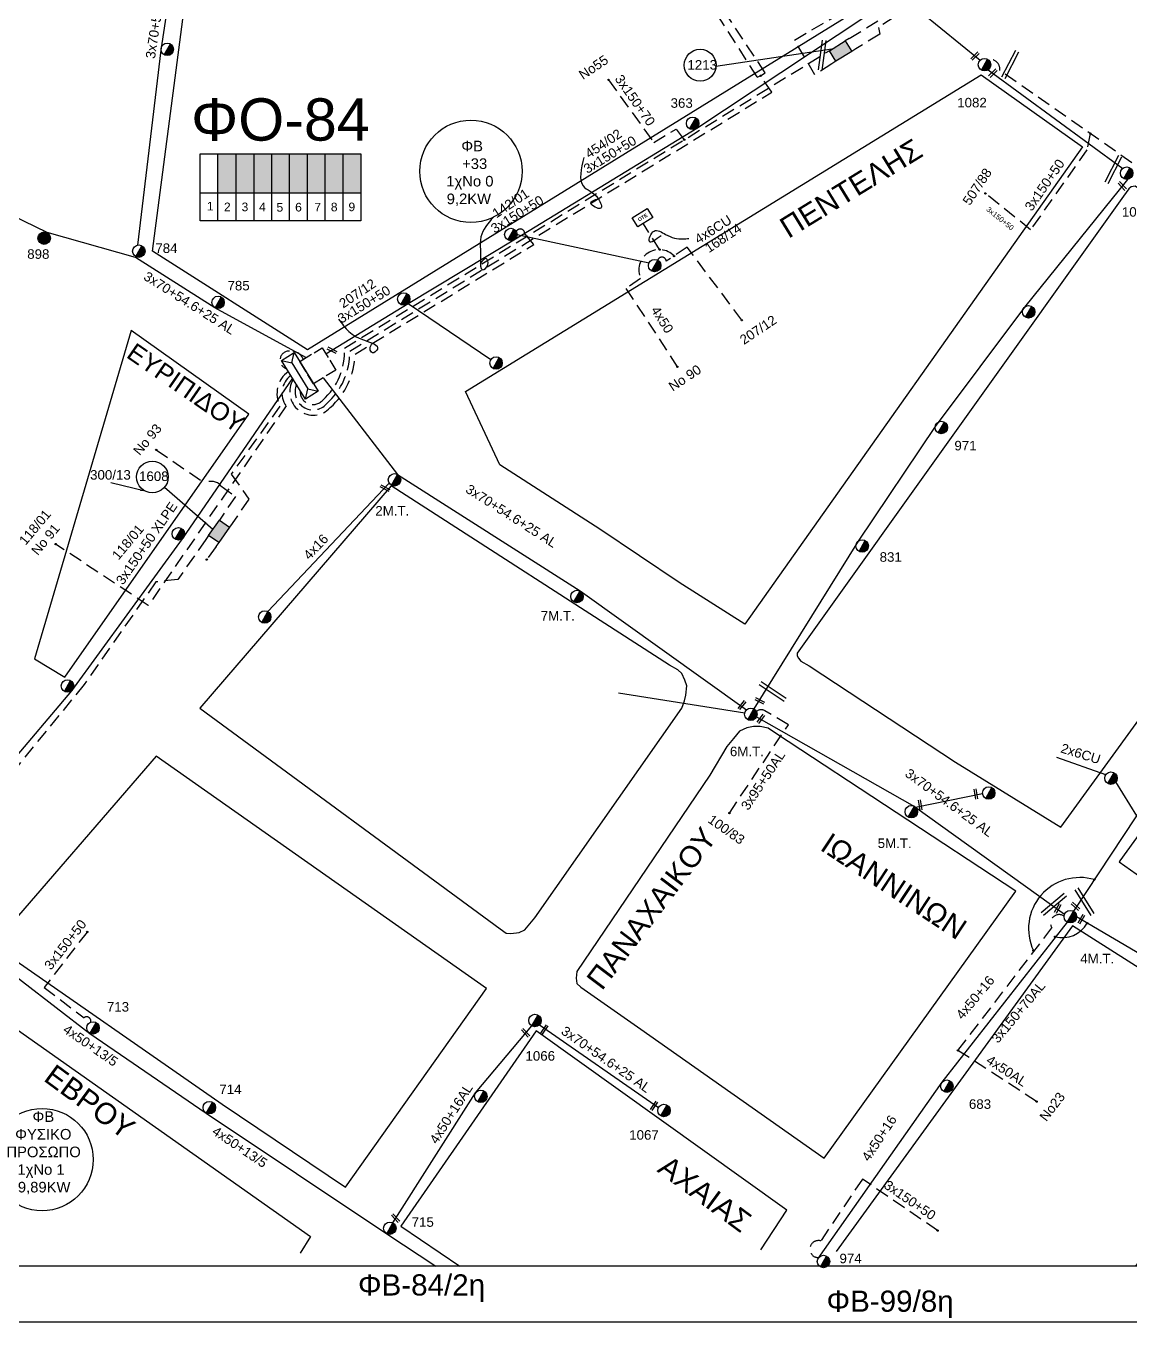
# Model space of a CAD drawing. Header units: millimetres. Extents: x 4998 to 7216, y 1887 to 2914.
# Drawn here: x 6010.9 to 6219.6, y 1889.4 to 2134.3 of the extents above; entities that cross this region are included whole.
import ezdxf
from ezdxf.enums import TextEntityAlignment as Align

# ---------------------------------------------------------------- set-up
doc = ezdxf.new("R2010")
doc.units = ezdxf.units.MM
doc.linetypes.add('DASHED', pattern=[19.05, 12.7, -6.35])
for name, color, linetype, lineweight in [('2x6', 7, 'SYN_LINE', 30), ('3x150+50', 7, 'Continuous', 30), ('3x150+50 XLPE', 7, 'SYN_LINE', 30), ('3x150+70', 7, 'Continuous', 30), ('3x150+70AL', 7, 'DASHED', 30), ('3x150AL+50CU', 7, 'Continuous', 30), ('3x70+54.6+25 AL', 7, 'SYN_LINE', 30), ('3x82+57+16', 7, 'SYN_LINE', 30), ('3x95+50AL', 7, 'Continuous', 30), ('4x16', 7, 'Continuous', 30), ('4x16CU', 7, 'Continuous', 30), ('4x50', 7, 'Continuous', 30), ('4x50+13_5', 7, 'Continuous', 30), ('4x50+16', 7, 'Continuous', 30), ('4x50+16AL', 7, 'Continuous', 30), ('4x50AL', 7, 'Continuous', 30), ('4x6CU', 7, 'Continuous', 30), ('Pillar Υποσταθμού', 7, 'SYN_LINE', 30), ('Υπόβαθρο ΔΕΗ', 7, 'Continuous', 30)]:
    doc.layers.add(name, color=color, linetype=linetype, lineweight=lineweight)
for name, color, linetype in [('Link Box 4 Διευθύνσεων', 7, 'Continuous'), ('Pillar', 7, 'Continuous'), ('Pillar OTE', 7, 'Continuous'), ('text οδών', 7, 'Continuous'), ('text_kalodion', 7, 'Continuous'), ('Άγνωστα', 7, 'Continuous'), ('ΑΓΝΩΣΤΟ ΥΠΟΓΕΙΟ ΚΑΛΩΔΙΟ', 7, 'DASHED'), ('Επιγραφές - Σχήματα', 7, 'Continuous'), ('Καλώδια ΧΤ   3x150AL+50CU', 7, 'DASHED'), ('Μηχανική τομή', 7, 'Continuous'), ('Περίπτερο', 7, 'Continuous'), ('Στύλος Ξύλινος', 7, 'Continuous'), ('Στύλος Ξύλινος @ 1', 7, 'Continuous'), ('Στύλος ΦΜ', 7, 'Continuous'), ('Στύλος ΦΜ @ 1', 7, 'Continuous'), ('Συνδέσεις', 7, 'Continuous'), ('Τομή', 7, 'Continuous'), ('Υποσταθμός πόλεως', 7, 'Continuous')]:
    doc.layers.add(name, color=color, linetype=linetype)
doc.styles.add('arial', font='ARIAL.TTF')
doc.styles.get("Standard").update_dxf_attribs({"font": 'ARIAL.TTF'})
doc.linetypes.add('SYN_LINE', pattern='A,0.5,-0.0001,["/\\/\\/\\/",Standard,S=0.1,R=0,X=0,Y=-0.05],-0.25', length=0.7501)
doc.dimstyles.new('ISO-25', dxfattribs={"dimtxt": 2.5, "dimasz": 2.5, "dimexe": 1.25, "dimexo": 0.625, "dimtad": 1, "dimtxsty": 'Standard', "dimcen": 2.5, "dimadec": 0, "dimazin": 0, "dimtfac": 1, "dimtmove": 0, "dimatfit": 3, "dimfxl": 1, "dimarcsym": 0})

# ---------------------------------------------------------------- blocks, each defined once
blk = doc.blocks.new('ΥΠΑΡΧΩΝ ΤΣΙΜΕΝΤΕΝΙΟΣ ΣΤΥΛΟΣ')
at = {"layer": 'Στύλος ΦΜ'}
blk.add_hatch(color=7, dxfattribs=at).paths.add_polyline_path([(-1.29, -2.28, 0.574793), (2.62, 0, 0.268822), (1.3, 2.27)])
at = {"layer": 'Στύλος ΦΜ', "color": 7}
blk.add_line((-1.29, -2.28), (1.3, 2.27), dxfattribs=at)
blk.add_circle((0, 0), 2.62, dxfattribs=at)
at = {"layer": 'Στύλος ΦΜ', "flags": 4}
for tag, p in [('ΑΡΙΘΜΟΣ', (-4.68, 8.05)), ('ΤΥΠΟΣ', (-4.91, 3.03))]:
    blk.add_attdef(tag, p, '', height=4, dxfattribs=at)
blk = doc.blocks.new('LINK BOX 4 ΑΝΑΧΩΡΗΣΕΩΝ')
at = {"layer": 'Link Box 4 Διευθύνσεων', "ltscale": 40}
blk.add_hatch(color=256, dxfattribs=at).paths.add_polyline_path([(-3.54, 0), (-3.54, -4.67), (3.54, -4.67), (3.54, 0)])
for p, q in [((-3.54, 0), (-5.33, 0)), ((5.33, 0), (3.54, 0)), ((-3.54, -4.67), (-5.33, -4.67)), ((5.33, -4.67), (3.54, -4.67))]:
    blk.add_line(p, q, dxfattribs=at)
blk.add_lwpolyline([(-3.54, -4.67), (-3.54, 0), (3.54, 0), (3.54, -4.67)], close=True, dxfattribs=at)
blk = doc.blocks.new('ΥΠΑΡΧΩΝ ΞΥΛΙΝΟΣ ΣΤΥΛΟΣ')
at = {"layer": 'Στύλος Ξύλινος'}
h = blk.add_hatch(color=7, dxfattribs=at)
h.paths.add_polyline_path([(-2.62, 0, 0.270008), (-1.29, -2.28), (1.3, 2.27, 0.576266)])
h.paths.add_polyline_path([(-1.29, -2.28, 0.574793), (2.62, 0, 0.268822), (1.3, 2.27)])
at = {"layer": 'Στύλος Ξύλινος', "color": 7}
blk.add_line((-1.29, -2.28), (1.3, 2.27), dxfattribs=at)
blk.add_circle((0, 0), 2.62, dxfattribs=at)
at = {"layer": 'Στύλος Ξύλινος', "flags": 4}
for tag, p in [('ΑΡΙΘΜΟΣ', (-4.91, 8.6)), ('ΤΥΠΟΣ', (-4.85, 3.39))]:
    blk.add_attdef(tag, p, '', height=4, dxfattribs=at)
blk = doc.blocks.new('ΤΟΜΗ')
at = {"layer": 'Τομή', "ltscale": 40}
for p, q in [((-5.68, 0), (17.06, 0)), ((-5.68, -2.77), (17.06, -2.77))]:
    blk.add_line(p, q, dxfattribs=at)
blk = doc.blocks.new('_ΣΥΝΔΕΣΗ')
at = {"layer": 'Συνδέσεις', "linetype": 'SYN_LINE', "ltscale": 40}
blk.add_hatch(color=256, dxfattribs=at).paths.add_polyline_path([(0.5, -0.01, 1), (-0.5, -0.01, 1)])
at = {"layer": 'Συνδέσεις'}
blk.add_circle((0, -0.01), 0.5, dxfattribs=at)
blk = doc.blocks.new('ΜΗΧΑΝΙΚΗ ΤΟΜΗ')
at = {"layer": 'Μηχανική τομή', "ltscale": 40}
for p, q in [((-1.89, 0.78), (5.68, 0.78)), ((-1.89, -0.78), (5.68, -0.78))]:
    blk.add_line(p, q, dxfattribs=at)
blk = doc.blocks.new('Pillar')
at = {"layer": 'Υποσταθμός πόλεως', "linetype": 'Continuous', "ltscale": 40}
blk.add_lwpolyline([(-8.57, 2.82), (8.57, 2.82), (8.57, -2.82), (-8.57, -2.82)], close=True, dxfattribs=at)
for points in [[(-5.75, 0), (-8.57, 2.82)], [(-8.57, -2.82), (-5.75, 0)], [(-5.75, 0), (5.75, 0)], [(5.75, 0), (8.57, 2.82)], [(8.57, -2.82), (5.75, 0)]]:
    blk.add_lwpolyline(points, dxfattribs=at)
at = {"layer": 'Pillar', "ltscale": 40}
blk.add_attdef('PILLAR', (-5.74, 3.71), '', height=2.52, dxfattribs=at)
blk = doc.blocks.new('PILLAR YPOSTATHMOU')
at = {"layer": 'Περίπτερο', "ltscale": 40}
for points in [[(540.43, 2525.12), (540.43, 2526.01), (541.51, 2526.01)], [(541.82, 2526.01), (542.91, 2526.01), (542.91, 2524.95)], [(541.59, 2523.53), (540.43, 2523.53), (540.43, 2524.86)], [(542.91, 2524.59), (542.91, 2523.53), (541.92, 2523.53)]]:
    blk.add_lwpolyline(points, dxfattribs=at)
blk = doc.blocks.new('PILLAR ΟΤΕ')
at = {"layer": 'Pillar OTE', "ltscale": 40}
blk.add_lwpolyline([(-3.31, 2.02), (3.39, 2.02), (3.39, -1.99), (-3.31, -1.99)], close=True, dxfattribs=at)
at = {"layer": 'Pillar OTE', "insert": (-1.81, 0.71), "char_height": 1.3575, "width": 109.961, "attachment_point": 1}
blk.add_mtext('{\\fArial|b1|i0|c161|p34;OTE}', dxfattribs=at)

msp = doc.modelspace()

# ---------------------------------------------------------------- hatches: boundary and pattern name
at = {"layer": 'Καλώδια ΧΤ   3x150AL+50CU', "linetype": 'DASHED', "lineweight": -3, "ltscale": 0.2}
h = msp.add_hatch(color=5, dxfattribs=at)
h.dxf.hatch_style = 1
h.paths.add_polyline_path([(6050.62, 2110.09), (6047.18, 2110.09), (6047.18, 2102.73), (6050.62, 2102.73)])
h = msp.add_hatch(color=1, dxfattribs=at)
h.dxf.hatch_style = 1
h.paths.add_polyline_path([(6050.62, 2102.73), (6054.06, 2102.73), (6054.06, 2110.09), (6050.62, 2110.09)])
h = msp.add_hatch(color=133, dxfattribs=at)
h.dxf.hatch_style = 1
h.paths.add_polyline_path([(6057.36, 2110.09), (6054.06, 2110.09), (6054.06, 2102.73), (6057.36, 2102.72)])
h = msp.add_hatch(color=85, dxfattribs=at)
h.dxf.hatch_style = 1
h.paths.add_polyline_path([(6057.36, 2102.72), (6060.74, 2102.72), (6060.74, 2110.09), (6057.36, 2110.09)])
h = msp.add_hatch(color=27, dxfattribs=at)
h.dxf.hatch_style = 1
h.paths.add_polyline_path([(6060.74, 2102.72), (6064.14, 2102.72), (6064.14, 2110.09), (6060.74, 2110.09)])
h = msp.add_hatch(color=2, dxfattribs=at)
h.dxf.hatch_style = 1
h.paths.add_polyline_path([(6064.08, 2102.72), (6067.48, 2102.72), (6067.48, 2110.09), (6064.08, 2110.09)])
h = msp.add_hatch(color=30, dxfattribs=at)
h.dxf.hatch_style = 1
h.paths.add_polyline_path([(6067.42, 2102.72), (6070.81, 2102.71), (6070.81, 2110.09), (6067.42, 2110.09)])
h = msp.add_hatch(color=6, dxfattribs=at)
h.dxf.hatch_style = 1
h.paths.add_polyline_path([(6070.8, 2102.71), (6074.2, 2102.71), (6074.2, 2110.09), (6070.81, 2110.09)])

# ---------------------------------------------------------------- linework, layer by layer
at = {"lineweight": -3}
msp.add_lwpolyline([(5037.13, 2894.56), (6989.09, 2894.56), (6989.09, 1899.95), (5037.13, 1899.95)], close=True, dxfattribs=at)
at = {"lineweight": -3, "ltscale": 0.2}
for centre in [(6095.01, 2106.79), (6013.96, 1920.07)]:
    msp.add_circle(centre, 9.67, dxfattribs=at)
at = {"layer": '2x6', "color": 133, "linetype": 'SYN_LINE', "lineweight": -3, "ltscale": 10}
msp.add_lwpolyline([(6214.99, 1992.78), (6205.72, 1996.04)], dxfattribs=at)
at = {"layer": '3x150+50', "color": 85, "linetype": 'DASHED', "lineweight": -3, "ltscale": 0.2}
msp.add_lwpolyline([(6249.72, 2195.31), (6254.87, 2186.98), (6246.16, 2181.31, -0.669386), (6241.96, 2178.95), (6211.39, 2160.47, -0.376843), (6206.01, 2157.17), (6180.59, 2141.92), (6181.41, 2140.04), (6172.03, 2133.96), (6172.29, 2132.69), (6167.75, 2129.92)], format="xyb", dxfattribs=at)
at = {"layer": '3x150+50', "color": 6, "linetype": 'DASHED', "lineweight": -3, "ltscale": 0.2}
for points in [[(6141.5, 2136.39), (6149.09, 2124.59), (6149.75, 2124.85)], [(6149.75, 2124.85), (6150.63, 2125.39), (6143.2, 2136.62)]]:
    msp.add_lwpolyline(points, dxfattribs=at)
at = {"layer": '3x150+50', "color": 30, "linetype": 'DASHED', "lineweight": -3, "ltscale": 0.2}
msp.add_lwpolyline([(6062.77, 2065.31, 0.725156), (6067, 2063.56, 0.232458), (6071.11, 2073.37), (6161.99, 2129.1)], format="xyb", dxfattribs=at)
at = {"layer": '3x150+50', "color": 6, "linetype": 'DASHED', "lineweight": -3, "ltscale": 0.2}
msp.add_lwpolyline([(6062.05, 2066.49, 0.850919), (6067.71, 2062.85, 0.218854), (6072.13, 2072.82), (6151.91, 2121.75), (6149.75, 2124.85)], format="xyb", dxfattribs=at)
at = {"layer": '3x150+50', "color": 133, "linetype": 'DASHED', "lineweight": -3, "ltscale": 0.2}
for points in [[(6061.44, 2067.47, 0.911594), (6068.42, 2062.14, 0.207097), (6073.12, 2072.26), (6106.9, 2092.97), (6105.17, 2094.98, 0.827945), (6103.59, 2095.43, 6.496811)], [(6146.21, 2078.66), (6135.91, 2092.44), (6131.93, 2089.82, 0.823755), (6130.33, 2090, -6119.864411)]]:
    msp.add_lwpolyline(points, format="xyb", dxfattribs=at)
at = {"layer": '3x150+50', "color": 1, "linetype": 'DASHED', "lineweight": -3, "ltscale": 0.2}
msp.add_lwpolyline([(6063.34, 2071.28, 0.322103), (6060.75, 2072.82, 0.903876), (6060.2, 2069.48, -0.665137)], format="xyb", dxfattribs=at)
at = {"layer": '3x150+50', "color": 5, "linetype": 'DASHED', "lineweight": -3, "ltscale": 0.2}
for points in [[(6060.52, 2068.96, 0.373989), (6058.93, 2062.41), (6049.72, 2049.58), (6053.07, 2044.83), (6049.89, 2040.27)], [(6035.54, 2054.16), (6044.76, 2047.86, -0.377716), (6047.77, 2047.37), (6050.52, 2045.36), (6047.98, 2041.61)], [(6044.93, 2037.25), (6039.63, 2029.69), (6035.45, 2029.2), (6021.94, 2009.86), (5998.36, 1980.98, -0.359465), (5995.52, 1980.42, -1.687135)], [(6022.49, 1963.07), (6014.34, 1952.6), (6021.89, 1946.88, -0.6923), (6023.18, 1946.05, 84.727866)]]:
    msp.add_lwpolyline(points, format="xyb", dxfattribs=at)
msp.add_lwpolyline([(6046.84, 2035.91), (6045.09, 2033.42)], dxfattribs=at)
at = {"layer": '3x150+50', "color": 151, "linetype": 'DASHED', "lineweight": -3, "ltscale": 0.2}
msp.add_lwpolyline([(6183.21, 1906.66), (6169.01, 1916.4), (6161.13, 1904.71, 1.16383), (6160.73, 1901.55, 7.697001)], format="xyb", dxfattribs=at)
at = {"layer": '3x150+50 XLPE', "color": 151, "linetype": 'DASHED', "lineweight": -3, "ltscale": 0.2}
msp.add_lwpolyline([(6212.07, 2113.92), (6211.44, 2110.82), (6200.77, 2095.76), (6192.25, 2102.61)], dxfattribs=at)
at = {"layer": '3x150+50 XLPE', "color": 2, "linetype": 'DASHED', "lineweight": -3, "ltscale": 0.2}
msp.add_lwpolyline([(6060.96, 2068.24, 0.40317), (6060.07, 2062.45), (6034.04, 2024.77), (6016.51, 2036.35)], format="xyb", dxfattribs=at)
at = {"layer": '3x150+70', "color": 30, "linetype": 'DASHED', "lineweight": -3, "ltscale": 0.2}
msp.add_lwpolyline([(6121.02, 2124.05), (6129.56, 2112.23), (6133.78, 2114.77), (6135.33, 2112.75)], dxfattribs=at)
at = {"layer": '3x150+70AL', "color": 85, "linetype": 'DASHED', "lineweight": -3, "ltscale": 0.2}
msp.add_lwpolyline([(6166.52, 2131.9), (6179.69, 2140.03), (6179.15, 2144.1), (6184, 2146.87), (6154.41, 2177.17)], dxfattribs=at)
at = {"layer": '3x150+70AL', "color": 151, "linetype": 'DASHED', "lineweight": -3, "ltscale": 0.2}
msp.add_lwpolyline([(6266.02, 2074.84, 0.780998), (6266.78, 2075.67), (6195, 2125.85, 0.49196), (6192.65, 2127.95, -2.422861)], format="xyb", dxfattribs=at)
at = {"layer": '3x150+70AL', "color": 133, "linetype": 'DASHED', "lineweight": -3, "ltscale": 0.2}
msp.add_lwpolyline([(6187.06, 1940.71), (6204.8, 1963.84, -0.818928), (6207.12, 1966.06, -322.348304)], format="xyb", dxfattribs=at)
at = {"layer": '3x150AL+50CU', "linetype": 'Continuous', "lineweight": -3, "ltscale": 0.2}
msp.add_spline([(6070, 2078.84), (6071.94, 2076.54), (6075.23, 2074.73), (6077.33, 2073.2), (6076.39, 2072.49), (6075.95, 2073.26), (6076.44, 2074.29)], degree=3, dxfattribs=at)
at = {"layer": '3x70+54.6+25 AL', "color": 1, "linetype": 'SYN_LINE', "lineweight": -3, "ltscale": 20}
for points in [[(6032.06, 2092.86), (6036.45, 2129.7), (6041.06, 2160.13), (6050.44, 2174.78), (6062.62, 2193.82), (6083.87, 2223.34)], [(6063.84, 2071.59), (6046.64, 2081), (6031.59, 2090.53), (6014.95, 2095.2), (5999.19, 2102.84), (5973.45, 2114.49), (5953.51, 2124.55), (5934.99, 2132.24)]]:
    msp.add_lwpolyline(points, dxfattribs=at)
at = {"layer": '3x70+54.6+25 AL', "color": 27, "linetype": 'SYN_LINE', "lineweight": -3, "ltscale": 20}
for points in [[(6067.59, 2072.31), (6083.14, 2081.81), (6103.42, 2094.06), (6137.7, 2114.97), (6174.88, 2139.62)], [(6083.14, 2081.81), (6098.78, 2071.21)]]:
    msp.add_lwpolyline(points, dxfattribs=at)
at = {"layer": '3x70+54.6+25 AL', "color": 173, "linetype": 'SYN_LINE', "lineweight": -3, "ltscale": 20}
for points in [[(6176.39, 2139.93), (6191.24, 2127.77)], [(6192.76, 2125.98), (6218.21, 2107.34)]]:
    msp.add_lwpolyline(points, dxfattribs=at)
at = {"layer": '3x70+54.6+25 AL', "color": 133, "linetype": 'SYN_LINE', "lineweight": -3, "ltscale": 20}
msp.add_lwpolyline([(6103.73, 2094.88), (6128.68, 2089.48)], dxfattribs=at)
at = {"layer": '3x70+54.6+25 AL', "color": 30, "linetype": 'SYN_LINE', "lineweight": -3, "ltscale": 20}
msp.add_lwpolyline([(6061.3, 2067.7), (6040.44, 2037.37), (6019.51, 2008.64), (5995.42, 1980.17), (5971.8, 1953.49), (5953.13, 1930.56)], dxfattribs=at)
at = {"layer": '3x70+54.6+25 AL', "color": 85, "linetype": 'SYN_LINE', "lineweight": -3, "ltscale": 20}
for points in [[(6067.07, 2067.75), (6081.15, 2049.52), (6115.63, 2027.5), (6147.11, 2005.06)], [(6146.77, 2004.42), (6122.88, 2008.17)], [(6149, 2003.73), (6178.84, 1986.81), (6207.22, 1966.46)], [(6179.03, 1986.67), (6191.71, 1989.21)]]:
    msp.add_lwpolyline(points, dxfattribs=at)
at = {"layer": '3x70+54.6+25 AL', "color": 151, "linetype": 'SYN_LINE', "lineweight": -3, "ltscale": 20}
msp.add_lwpolyline([(6249.03, 1939.92), (6229.96, 1953.9), (6209.47, 1965.91)], dxfattribs=at)
at = {"layer": '3x70+54.6+25 AL', "color": 5, "linetype": 'SYN_LINE', "lineweight": -3, "ltscale": 20}
msp.add_lwpolyline([(6108, 1945.56), (6130.46, 1929.92)], dxfattribs=at)
at = {"layer": '3x82+57+16', "color": 133, "linetype": 'Continuous', "lineweight": -3, "ltscale": 0.2}
msp.add_lwpolyline([(6278.64, 2062.89), (6260.51, 2040.74), (6246.05, 2020.36), (6220.7, 1984.82), (6208.88, 1966.99)], dxfattribs=at)
at = {"layer": '3x95+50AL', "color": 85, "linetype": 'DASHED', "lineweight": -3, "ltscale": 0.2}
msp.add_lwpolyline([(6143.87, 1985.55), (6155.01, 2002.24), (6150.57, 2004.87, 0.315186), (6148.97, 2004.75, 2.643217)], format="xyb", dxfattribs=at)
at = {"layer": '4x16', "color": 85, "linetype": 'Continuous', "lineweight": -3, "ltscale": 0.2}
msp.add_lwpolyline([(6079.56, 2047.89), (6056.63, 2023.61)], dxfattribs=at)
at = {"layer": '4x16CU', "color": 133, "linetype": 'SYN_LINE', "lineweight": -3, "ltscale": 8}
msp.add_lwpolyline([(6220.85, 1985.04), (6216.91, 1991.42)], dxfattribs=at)
at = {"layer": '4x50', "color": 133, "linetype": 'DASHED', "lineweight": -3, "ltscale": 0.2}
msp.add_lwpolyline([(6133.4, 2090.79, 0.848533), (6127.09, 2086.52), (6124.31, 2084.68), (6134.02, 2069.87)], format="xyb", dxfattribs=at)
at = {"layer": '4x50+13_5', "color": 5, "linetype": 'Continuous', "lineweight": -3, "ltscale": 0.2}
msp.add_lwpolyline([(6003.84, 1958.6), (6023.01, 1943.92), (6044.99, 1928.87), (6079.1, 1906.07), (6088.41, 1899.95)], dxfattribs=at)
at = {"layer": '4x50+16', "color": 151, "linetype": 'Continuous', "lineweight": -3, "ltscale": 0.2}
msp.add_lwpolyline([(6207.71, 1964.94), (6184.03, 1934.68), (6160.6, 1901.36), (6160.6, 1901.36)], dxfattribs=at)
at = {"layer": '4x50+16AL', "color": 1, "linetype": 'Continuous', "lineweight": -3, "ltscale": 0.2}
msp.add_lwpolyline([(6219.1, 2105.27), (6199.61, 2081.11), (6182.75, 2058.55), (6168.23, 2036.93), (6148.51, 2005.23)], dxfattribs=at)
at = {"layer": '4x50+16AL', "color": 5, "linetype": 'Continuous', "lineweight": -3, "ltscale": 0.2}
msp.add_lwpolyline([(6080.26, 1908.12), (6095.9, 1932.68), (6106.54, 1945.32)], dxfattribs=at)
at = {"layer": '4x50AL', "color": 133, "linetype": 'DASHED', "lineweight": -3, "ltscale": 0.2}
msp.add_lwpolyline([(6201.92, 1931.02), (6187.06, 1940.71)], dxfattribs=at)
at = {"layer": '4x6CU', "color": 133, "linetype": 'DASHED', "lineweight": -3, "ltscale": 0.2}
msp.add_lwpolyline([(6130.67, 2091.99), (6127.64, 2096.88)], dxfattribs=at)
at = {"layer": 'Pillar OTE', "lineweight": -3, "ltscale": 40}
for points in [[(6043.85, 2097.45), (6043.85, 2110.09), (6074.18, 2110.09), (6074.18, 2097.43), (6043.85, 2097.46)], [(6047.18, 2097.45), (6047.18, 2110.09)], [(6050.62, 2097.45), (6050.62, 2110.09)], [(6054.06, 2097.45), (6054.06, 2110.09)], [(6057.36, 2097.44), (6057.36, 2110.09)], [(6060.74, 2097.44), (6060.74, 2110.09)], [(6064.14, 2097.44), (6064.14, 2110.09)], [(6067.48, 2097.43), (6067.48, 2110.09)], [(6070.86, 2097.43), (6070.86, 2110.09)], [(6043.85, 2102.74), (6074.18, 2102.71)]]:
    msp.add_lwpolyline(points, dxfattribs=at)
at = {"layer": 'ΑΓΝΩΣΤΟ ΥΠΟΓΕΙΟ ΚΑΛΩΔΙΟ', "color": 85, "linetype": 'DASHED', "lineweight": -3, "ltscale": 0.2}
msp.add_lwpolyline([(6163.22, 2127.12), (6160.04, 2125.03), (6156.16, 2131.58), (6171.13, 2140.36, -0.72014), (6174.29, 2140.5, -78.628314)], format="xyb", dxfattribs=at)
at = {"layer": 'Επιγραφές - Σχήματα', "lineweight": -3}
msp.add_lwpolyline([(4997.89, 2908.51), (7215.51, 2908.51), (7216.21, 1889.37), (4997.89, 1889.37)], close=True, dxfattribs=at)
at = {"layer": 'Υπόβαθρο ΔΕΗ', "color": 7, "lineweight": -3}
for points in [[(6034.85, 2091.69), (6043.61, 2158.73), (6085.58, 2223.12), (6099.65, 2218.89), (6172.81, 2140.21), (6064.15, 2073.09)], [(6191.42, 2124.99), (6210.63, 2111.4), (6146.75, 2021.23), (6134.35, 2029.12), (6119.39, 2039.16), (6100.47, 2051.35), (6094, 2065.17)], [(6220.53, 2103.98), (6219.8, 2103.86), (6219.34, 2103.47), (6218.36, 2102.09), (6156.66, 2015.75), (6156.69, 2015.26), (6156.91, 2014.8), (6157.35, 2014.25), (6158.97, 2013.35), (6186.59, 1995.17), (6206.51, 1982.85), (6268.98, 2068.86)], [(6053.06, 2060.89), (6030.83, 2076.74), (6012.51, 2014.69), (6018.25, 2011.22)], [(6282.59, 2060.24), (6279.6, 2062.14), (6241.9, 2009.7), (6234.38, 1999.55), (6217.64, 1976.52), (6217.51, 1976.31), (6222.88, 1972.55), (6257, 1950.2), (6320.31, 2033.6)], [(6043.79, 2005.38), (6100.57, 1963.64), (6101.65, 1962.88), (6102.56, 1962.78), (6104.13, 1962.97), (6105.2, 1963.46), (6107.11, 1965.72), (6134.9, 2005.36), (6135.35, 2006.77), (6135.66, 2007.84), (6135.84, 2009.58), (6135.46, 2010.66), (6134.86, 2011.93), (6134.1, 2012.58), (6132.54, 2013.48), (6079.91, 2047.39)], [(6161.75, 1920.37), (6198, 1970.79), (6152.75, 2000.48), (6151.19, 2001.56), (6149.67, 2001.88), (6148.44, 2001.88), (6147.16, 2001.64), (6145.76, 2001), (6144.61, 1999.65), (6143.41, 1998.09), (6140.14, 1992.71), (6115, 1955.6), (6114.9, 1954.34), (6115.04, 1953.35), (6115.78, 1952.63), (6127.14, 1944.69)], [(6071.33, 1914.87), (6097.97, 1952.37), (6035.55, 1996.32), (6004.63, 1960.65), (6048, 1930.53)]]:
    msp.add_lwpolyline(points, close=True, dxfattribs=at)
at = {"layer": 'Υπόβαθρο ΔΕΗ', "lineweight": -3}
for points in [[(6163.25, 2129.88), (6141.33, 2126.57)], [(6046.24, 2039.13), (6037.08, 2047.07)]]:
    msp.add_lwpolyline(points, dxfattribs=at)
at = {"layer": 'Υπόβαθρο ΔΕΗ', "color": 7, "lineweight": -3}
for points in [[(6220.67, 1899.95), (6248.87, 1938.71), (6208.7, 1964.21), (6164.04, 1902.72)], [(5988.62, 1902.62), (5976.21, 1928.09), (5997.93, 1952.61), (6064.72, 1905.51), (6062.77, 1902.42)], [(6149.78, 1903.04), (6154.72, 1910.52), (6107.37, 1944.4), (6081.74, 1907.52), (6092.93, 1899.95)]]:
    msp.add_lwpolyline(points, dxfattribs=at)
at = {"layer": 'Υπόβαθρο ΔΕΗ', "lineweight": -3}
for centre in [(6138.34, 2126.84), (6034.81, 2049.04)]:
    msp.add_circle(centre, 3, dxfattribs=at)
for centre, radius, start, end in [((6210.08, 1963.68), 9.68, 73.4599, 205.0791), ((6206.78, 1967.47), 5.46, 255.5442, 329.7661)]:
    msp.add_arc(centre, radius, start, end, dxfattribs=at)
at = {"layer": 'Υπόβαθρο ΔΕΗ', "color": 7, "lineweight": -3}
for points in [[(6116.34, 2109.42), (6116.24, 2104.02), (6119.08, 2101.61), (6119.55, 2099.8), (6117.67, 2100.75), (6119.08, 2101.62)], [(6099.25, 2098.1), (6096.91, 2094.38), (6096.8, 2092.02), (6096.8, 2090.06), (6097.18, 2088.18), (6098.22, 2089.17), (6097.92, 2090.29), (6096.79, 2089.37)], [(6131, 2094.62), (6128.74, 2093.53), (6129.62, 2095.5), (6131.79, 2094.86), (6135.14, 2094.02), (6136.18, 2094.12)]]:
    msp.add_spline(points, degree=3, dxfattribs=at)

# ---------------------------------------------------------------- block references
at = {"layer": 'Link Box 4 Διευθύνσεων', "lineweight": -3}
for p, xscale, yscale, zscale, rotation in [((6164.26, 2130.5), 0.4999999999999807, 0.4999999999999807, 0.4999999999999807, 31.70379821992669), ((6046.45, 2039.43), 0.4999999999999806, 0.4999999999999806, 0.4999999999999806, 54.978520481587)]:
    msp.add_blockref('LINK BOX 4 ΑΝΑΧΩΡΗΣΕΩΝ', p, dxfattribs=dict(at, xscale=xscale, yscale=yscale, zscale=zscale, rotation=rotation))
at = {"layer": 'Pillar OTE', "xscale": 0.5, "yscale": 0.5, "zscale": 0.5, "rotation": 32}
msp.add_blockref('PILLAR ΟΤΕ', (6127.42, 2098.03), dxfattribs=at)
at = {"layer": 'Pillar Υποσταθμού', "color": 206, "linetype": 'Continuous', "lineweight": -3, "ltscale": 0.2, "xscale": 1.999999999999998, "yscale": 1.999999999999998, "zscale": 1.999999999999998, "rotation": 301.703798219928}
msp.add_blockref('PILLAR YPOSTATHMOU', (1200.71, 338.05), dxfattribs=at)
at = {"layer": 'Μηχανική τομή', "lineweight": -3}
for p, xscale, yscale, zscale, rotation in [((6190.62, 2128.89), 0.2499999999999676, 0.2499999999999676, 0.2499999999999676, 224.0754864932773), ((6194.01, 2125.67), 0.2499999999999676, 0.2499999999999676, 0.2499999999999676, 224.0754864932773), ((6218.43, 2103.67), 0.2499999999999676, 0.2499999999999676, 0.2499999999999676, 133.0964493099283), ((6069.21, 2072.75), 0.2499999999999677, 0.2499999999999677, 0.2499999999999677, 153.1376516679183), ((6079.22, 2046.68), 0.2499999999999677, 0.2499999999999677, 0.2499999999999677, 153.1376516679183), ((6146.5, 2006.32), 0.2499999999999677, 0.2499999999999677, 0.2499999999999677, 232.1004030421828), ((6150.06, 2006.49), 0.2499999999999677, 0.2499999999999677, 0.2499999999999677, 153.1376516679183), ((6150.07, 2003.72), 0.2499999999999677, 0.2499999999999677, 0.2499999999999677, 232.1004030421828), ((6190.34, 1989.62), 0.2499999999999677, 0.2499999999999677, 0.2499999999999677, 279.4743144362359), ((6179.82, 1987.52), 0.2499999999999677, 0.2499999999999677, 0.2499999999999677, 279.4743144362359), ((6206.12, 1967.88), 0.2499999999999678, 0.2499999999999678, 0.2499999999999678, 240.5317267470415), ((6208.93, 1968.24), 0.2499999999999678, 0.2499999999999678, 0.2499999999999678, 318.1767046464143), ((6210.57, 1965.87), 0.2499999999999678, 0.2499999999999678, 0.2499999999999678, 240.5317267470415), ((6105.67, 1943.67), 0.2499999999999678, 0.2499999999999678, 0.2499999999999678, 133.9511460038993), ((6108.65, 1944.25), 0.2499999999999677, 0.2499999999999677, 0.2499999999999677, 56.44554714898551), ((6129.37, 1929.82), 0.2499999999999677, 0.2499999999999677, 0.2499999999999677, 56.44554714898551), ((6081.1, 1908.66), 0.2499999999999678, 0.2499999999999678, 0.2499999999999678, 133.9511460038993)]:
    msp.add_blockref('ΜΗΧΑΝΙΚΗ ΤΟΜΗ', p, dxfattribs=dict(at, xscale=xscale, yscale=yscale, zscale=zscale, rotation=rotation))
at = {"layer": 'Στύλος Ξύλινος @ 1', "lineweight": -3, "ltscale": 40}
ref = msp.add_blockref('ΥΠΑΡΧΩΝ ΞΥΛΙΝΟΣ ΣΤΥΛΟΣ', (6014.36, 2094.17), dxfattribs=dict(at, xscale=0.4499999999995268, yscale=0.4499999999995268, zscale=0.4499999999995268))
ref.add_attrib('ΤΥΠΟΣ', '898', (6011.16, 2090.26), dxfattribs={"layer": 'Στύλος Ξύλινος', "height": 1.8, "flags": 4})
at = {"layer": 'Στύλος ΦΜ @ 1', "lineweight": -3, "ltscale": 40}
for p, xscale, yscale, zscale in [((6037.62, 2129.85), 0.4499999999998616, 0.4499999999998616, 0.4499999999998616), ((6102.56, 2094.86), 0.4499999999997699, 0.4499999999997699, 0.4499999999997699), ((6129.74, 2088.98), 0.4499999999997699, 0.4499999999997699, 0.4499999999997699), ((6082.32, 2082.65), 0.4499999999997699, 0.4499999999997699, 0.4499999999997699), ((6200.41, 2080.25), 0.4499999999997699, 0.4499999999997699, 0.4499999999997699), ((6099.77, 2070.57), 0.4499999999997699, 0.4499999999997699, 0.4499999999997699), ((6039.72, 2038.3), 0.4499999999997924, 0.4499999999997924, 0.4499999999997924), ((6056.05, 2022.59), 0.4499999999997924, 0.4499999999997924, 0.4499999999997924), ((6018.78, 2009.56), 0.4499999999997924, 0.4499999999997924, 0.4499999999997924), ((6215.98, 1992.13), 0.4499999999997924, 0.4499999999997924, 0.4499999999997924), ((6192.88, 1989.33), 0.4499999999997924, 0.4499999999997924, 0.4499999999997924), ((6096.88, 1932.02), 0.4499999999997924, 0.4499999999997924, 0.4499999999997924)]:
    msp.add_blockref('ΥΠΑΡΧΩΝ ΤΣΙΜΕΝΤΕΝΙΟΣ ΣΤΥΛΟΣ', p, dxfattribs=dict(at, xscale=xscale, yscale=yscale, zscale=zscale))
ref = msp.add_blockref('ΥΠΑΡΧΩΝ ΤΣΙΜΕΝΤΕΝΙΟΣ ΣΤΥΛΟΣ', (6192.07, 2126.93), dxfattribs=dict(at, xscale=0.4499999999997634, yscale=0.4499999999997634, zscale=0.4499999999997634))
ref.add_attrib('ΤΥΠΟΣ', '1082', (6186.92, 2118.87), dxfattribs={"layer": 'Στύλος ΦΜ', "height": 1.8, "flags": 4})
ref = msp.add_blockref('ΥΠΑΡΧΩΝ ΤΣΙΜΕΝΤΕΝΙΟΣ ΣΤΥΛΟΣ', (6136.92, 2115.85), dxfattribs=dict(at, xscale=0.4499999999998818, yscale=0.4499999999998818, zscale=0.4499999999998818))
ref.add_attrib('ΤΥΠΟΣ', '363', (6132.75, 2118.79), dxfattribs={"layer": 'Στύλος ΦΜ', "height": 1.8, "rotation": 360, "flags": 4})
ref = msp.add_blockref('ΥΠΑΡΧΩΝ ΤΣΙΜΕΝΤΕΝΙΟΣ ΣΤΥΛΟΣ', (6218.96, 2106.44), dxfattribs=dict(at, xscale=0.4499999999997634, yscale=0.4499999999997634, zscale=0.4499999999997634))
ref.add_attrib('ΤΥΠΟΣ', '1081', (6218.04, 2098.21), dxfattribs={"layer": 'Στύλος ΦΜ', "height": 1.8, "flags": 4})
ref = msp.add_blockref('ΥΠΑΡΧΩΝ ΤΣΙΜΕΝΤΕΝΙΟΣ ΣΤΥΛΟΣ', (6032.25, 2091.7), dxfattribs=dict(at, xscale=0.4499999999998519, yscale=0.4499999999998519, zscale=0.4499999999998519))
ref.add_attrib('ΤΥΠΟΣ', '784', (6035.37, 2091.36), dxfattribs={"layer": 'Στύλος ΦΜ', "height": 1.8, "flags": 4})
ref = msp.add_blockref('ΥΠΑΡΧΩΝ ΤΣΙΜΕΝΤΕΝΙΟΣ ΣΤΥΛΟΣ', (6047.23, 2082.02), dxfattribs=dict(at, xscale=0.4499999999998519, yscale=0.4499999999998519, zscale=0.4499999999998519))
ref.add_attrib('ΤΥΠΟΣ', '785', (6049.01, 2084.29), dxfattribs={"layer": 'Στύλος ΦΜ', "height": 1.8, "flags": 4})
ref = msp.add_blockref('ΥΠΑΡΧΩΝ ΤΣΙΜΕΝΤΕΝΙΟΣ ΣΤΥΛΟΣ', (6183.91, 2058.38), dxfattribs=dict(at, xscale=0.4499999999998683, yscale=0.4499999999998683, zscale=0.4499999999998683))
ref.add_attrib('ΤΥΠΟΣ', '971', (6186.39, 2054.06), dxfattribs={"layer": 'Στύλος ΦΜ', "height": 1.8, "flags": 4})
ref = msp.add_blockref('ΥΠΑΡΧΩΝ ΤΣΙΜΕΝΤΕΝΙΟΣ ΣΤΥΛΟΣ', (6080.57, 2048.5), dxfattribs=dict(at, xscale=0.4499999999997924, yscale=0.4499999999997924, zscale=0.4499999999997924))
ref.add_attrib('ΤΥΠΟΣ', '2M.T.', (6076.94, 2041.75), dxfattribs={"layer": 'Στύλος ΦΜ', "height": 1.8, "flags": 4})
ref = msp.add_blockref('ΥΠΑΡΧΩΝ ΤΣΙΜΕΝΤΕΝΙΟΣ ΣΤΥΛΟΣ', (6168.97, 2036.01), dxfattribs=dict(at, xscale=0.4499999999998683, yscale=0.4499999999998683, zscale=0.4499999999998683))
ref.add_attrib('ΤΥΠΟΣ', '831', (6172.26, 2033.02), dxfattribs={"layer": 'Στύλος ΦΜ', "height": 1.8, "flags": 4})
ref = msp.add_blockref('ΥΠΑΡΧΩΝ ΤΣΙΜΕΝΤΕΝΙΟΣ ΣΤΥΛΟΣ', (6115.05, 2026.47), dxfattribs=dict(at, xscale=0.4499999999997924, yscale=0.4499999999997924, zscale=0.4499999999997924))
ref.add_attrib('ΤΥΠΟΣ', '7M.T.', (6108.21, 2021.91), dxfattribs={"layer": 'Στύλος ΦΜ', "height": 1.8, "flags": 4})
ref = msp.add_blockref('ΥΠΑΡΧΩΝ ΤΣΙΜΕΝΤΕΝΙΟΣ ΣΤΥΛΟΣ', (6147.92, 2004.21), dxfattribs=dict(at, xscale=0.4499999999997924, yscale=0.4499999999997924, zscale=0.4499999999997924))
ref.add_attrib('ΤΥΠΟΣ', '6M.T.', (6143.96, 1996.29), dxfattribs={"layer": 'Στύλος ΦΜ', "height": 1.8, "flags": 4})
ref = msp.add_blockref('ΥΠΑΡΧΩΝ ΤΣΙΜΕΝΤΕΝΙΟΣ ΣΤΥΛΟΣ', (6178.25, 1985.79), dxfattribs=dict(at, xscale=0.4499999999997924, yscale=0.4499999999997924, zscale=0.4499999999997924))
ref.add_attrib('ΤΥΠΟΣ', '5M.T.', (6171.89, 1978.94), dxfattribs={"layer": 'Στύλος ΦΜ', "height": 1.8, "flags": 4})
ref = msp.add_blockref('ΥΠΑΡΧΩΝ ΤΣΙΜΕΝΤΕΝΙΟΣ ΣΤΥΛΟΣ', (6208.29, 1965.97), dxfattribs=dict(at, xscale=0.4499999999998683, yscale=0.4499999999998683, zscale=0.4499999999998683))
ref.add_attrib('ΤΥΠΟΣ', '4M.T.', (6210.17, 1957.15), dxfattribs={"layer": 'Στύλος ΦΜ', "height": 1.8, "flags": 4})
ref = msp.add_blockref('ΥΠΑΡΧΩΝ ΤΣΙΜΕΝΤΕΝΙΟΣ ΣΤΥΛΟΣ', (6023.59, 1944.95), dxfattribs=dict(at, xscale=0.4499999999997924, yscale=0.4499999999997924, zscale=0.4499999999997924))
ref.add_attrib('ΤΥΠΟΣ', '713', (6026.21, 1948.03), dxfattribs={"layer": 'Στύλος ΦΜ', "height": 1.8, "flags": 4})
ref = msp.add_blockref('ΥΠΑΡΧΩΝ ΤΣΙΜΕΝΤΕΝΙΟΣ ΣΤΥΛΟΣ', (6107.12, 1946.35), dxfattribs=dict(at, xscale=0.4499999999997924, yscale=0.4499999999997924, zscale=0.4499999999997924))
ref.add_attrib('ΤΥΠΟΣ', '1066', (6105.32, 1938.76), dxfattribs={"layer": 'Στύλος ΦΜ', "height": 1.8, "flags": 4})
ref = msp.add_blockref('ΥΠΑΡΧΩΝ ΤΣΙΜΕΝΤΕΝΙΟΣ ΣΤΥΛΟΣ', (6184.95, 1933.94), dxfattribs=dict(at, xscale=0.4499999999998683, yscale=0.4499999999998683, zscale=0.4499999999998683))
ref.add_attrib('ΤΥΠΟΣ', '683', (6189.13, 1929.66), dxfattribs={"layer": 'Στύλος ΦΜ', "height": 1.8, "flags": 4})
ref = msp.add_blockref('ΥΠΑΡΧΩΝ ΤΣΙΜΕΝΤΕΝΙΟΣ ΣΤΥΛΟΣ', (6045.57, 1929.89), dxfattribs=dict(at, xscale=0.4499999999997924, yscale=0.4499999999997924, zscale=0.4499999999997924))
ref.add_attrib('ΤΥΠΟΣ', '714', (6047.47, 1932.45), dxfattribs={"layer": 'Στύλος ΦΜ', "height": 1.8, "flags": 4})
ref = msp.add_blockref('ΥΠΑΡΧΩΝ ΤΣΙΜΕΝΤΕΝΙΟΣ ΣΤΥΛΟΣ', (6131.49, 1929.35), dxfattribs=dict(at, xscale=0.4499999999997924, yscale=0.4499999999997924, zscale=0.4499999999997924))
ref.add_attrib('ΤΥΠΟΣ', '1067', (6124.93, 1923.83), dxfattribs={"layer": 'Στύλος ΦΜ', "height": 1.8, "flags": 4})
ref = msp.add_blockref('ΥΠΑΡΧΩΝ ΤΣΙΜΕΝΤΕΝΙΟΣ ΣΤΥΛΟΣ', (6079.68, 1907.1), dxfattribs=dict(at, xscale=0.4499999999997924, yscale=0.4499999999997924, zscale=0.4499999999997924))
ref.add_attrib('ΤΥΠΟΣ', '715', (6083.81, 1907.37), dxfattribs={"layer": 'Στύλος ΦΜ', "height": 1.8, "flags": 4})
ref = msp.add_blockref('ΥΠΑΡΧΩΝ ΤΣΙΜΕΝΤΕΝΙΟΣ ΣΤΥΛΟΣ', (6161.65, 1900.81), dxfattribs=dict(at, xscale=0.4499999999998683, yscale=0.4499999999998683, zscale=0.4499999999998683))
ref.add_attrib('ΤΥΠΟΣ', '974', (6164.67, 1900.49), dxfattribs={"layer": 'Στύλος ΦΜ', "height": 1.8, "flags": 4})
at = {"layer": 'Συνδέσεις', "lineweight": -3, "xscale": 0.25, "yscale": 0.25, "zscale": 0.25}
for p in [(6121.02, 2124.05), (6149.76, 2124.85), (6212.07, 2113.93), (6135.33, 2112.75), (6192.25, 2102.61), (6130.67, 2092), (6133.4, 2090.79), (6146.21, 2078.66), (6134.03, 2069.87), (6035.54, 2054.16), (6016.52, 2036.36), (6045.09, 2033.42), (6143.87, 1985.55), (6212.84, 1972.97), (6211.5, 1964.73), (6022.5, 1963.08), (6205.42, 1962.19), (6201.31, 1959.58), (6187.06, 1940.71), (6201.92, 1931.02), (6183.21, 1906.66)]:
    msp.add_blockref('_ΣΥΝΔΕΣΗ', p, dxfattribs=at)
at = {"layer": 'Τομή', "lineweight": -3}
for p, xscale, yscale, zscale, rotation in [((6160.88, 2127.35), 0.2499999999999993, 0.2499999999999993, 0.2499999999999993, 82.45991815805047), ((6196.03, 2125.89), 0.2499999999999993, 0.2499999999999993, 0.2499999999999993, 62.83183085364044), ((6215.5, 2106.05), 0.2499999999999993, 0.2499999999999993, 0.2499999999999993, 62.83183085364044), ((6151.07, 2009.63), 0.2499999999999995, 0.2499999999999995, 0.2499999999999995, 326.1869095732671), ((6211.49, 1967.41), 0.2499999999999995, 0.2499999999999995, 0.2499999999999995, 122.3407789557412), ((6203.87, 1967.67), 0.2499999999999995, 0.2499999999999995, 0.2499999999999995, 40.03731903804278)]:
    msp.add_blockref('ΤΟΜΗ', p, dxfattribs=dict(at, xscale=xscale, yscale=yscale, zscale=zscale, rotation=rotation))
at = {"layer": 'Υπόβαθρο ΔΕΗ', "color": 206, "lineweight": -3, "ltscale": 0.2, "xscale": 0.4999999999999998, "yscale": 0.4999999999999998, "zscale": 0.4999999999999998, "rotation": 301.703798219928}
msp.add_blockref('Pillar', (6062.68, 2068.15), dxfattribs=at)

# ---------------------------------------------------------------- texts
at = {"lineweight": -3, "ltscale": 30, "char_height": 1.63, "width": 11.2573, "attachment_point": 1}
for s, insert in [('1', (6045.1, 2101.02)), ('2', (6048.34, 2100.88)), ('3', (6051.67, 2100.88)), ('4', (6054.97, 2100.88)), ('5', (6058.27, 2100.8)), ('6', (6061.79, 2100.83)), ('7', (6065.42, 2100.83)), ('8', (6068.54, 2100.86)), ('9', (6071.87, 2100.88))]:
    msp.add_mtext(s, dxfattribs=dict(at, insert=insert))
at = {"layer": 'text οδών', "lineweight": -3}
msp.add_text('ΠΕΝΤΕΛΗΣ', height=4, rotation=31.5492, dxfattribs=at).set_placement((6166.83, 2103.59), align=Align.MIDDLE_CENTER)
at = {"layer": 'text οδών', "lineweight": -3, "ltscale": 40, "width": 13.6816, "attachment_point": 1}
for s, insert, char_height, rotation in [('{\\H2x;ΕΥΡΙΠΙΔΟΥ} ', (6031.62, 2074.56), 1.7, 325.3373), ('{\\H2x;ΠANAXAIKOY} ', (6116.59, 1954.26), 2, 52.9081), ('{\\H2x;IΩANNINΩN} ', (6162.99, 1982.04), 2, 326.5681), ('{\\H2x;ΕΒΡΟΥ} ', (6016.42, 1938.32), 2, 323.6129), ('{\\H2x;AXAIAΣ\\fMS Shell Dlg|b0|i0|c0|p0;\\H0.35416x;\\P} ', (6132.41, 1921.13), 2, 323.6129)]:
    msp.add_mtext(s, dxfattribs=dict(at, insert=insert, char_height=char_height, rotation=rotation))
at = {"layer": 'text_kalodion', "linetype": 'Continuous', "lineweight": -3, "ltscale": 0.2}
for s, height, rotation, p in [('3x70+54.6+25 AL', 1.8, 81.3909, (6035.88, 2137.92)), ('3x150+70', 1.8, 305.0779, (6126.04, 2120.22)), ('3x150+50', 1.8, 31.5192, (6121.28, 2109.95)), ('3x150+50', 1.8, 55.4623, (6203.43, 2104.21)), ('3x150+50', 1.8, 31.5192, (6103.75, 2098.68)), ('3x150+50', 1, 321.146, (6195.03, 2097.88)), ('4x6CU', 1.8, 32.4993, (6140.79, 2095.82)), ('3x70+54.6+25 AL', 1.8, 327.6595, (6041.84, 2081.91)), ('3x150+50', 1.8, 31.5192, (6074.8, 2081.65)), ('4x50', 1.8, 302.4927, (6131.18, 2078.77)), ('3x70+54.6+25 AL', 1.8, 327.4298, (6102.68, 2041.69)), ('3x150+50 XLPE', 1.8, 55.3653, (6033.71, 2036.53)), ('4x16', 1.8, 46.6406, (6065.7, 2035.84)), ('2x6CU', 1.8, 342.7643, (6210.26, 1996.76)), ('3x95+50AL', 1.8, 56.3598, (6150.22, 1991.74)), ('3x70+54.6+25 AL', 1.8, 323.7536, (6185.42, 1987.51)), ('3x150+50', 1.8, 52.0923, (6018.35, 1960.69)), ('4x50+16', 1.8, 50.2312, (6190.32, 1950.71)), ('3x150+70AL', 1.8, 50.2312, (6198.47, 1947.95)), ('4x50+13/5', 1.8, 325.5846, (6023.14, 1941.65)), ('3x70+54.6+25 AL', 1.8, 325.1332, (6120.55, 1939.01)), ('4x50AL', 1.8, 326.895, (6196.29, 1936.84)), ('4x50+16AL', 1.8, 57.5185, (6091.26, 1928.75)), ('4x50+16', 1.8, 56.4657, (6172.16, 1924.13)), ('4x50+13/5', 1.8, 326.2431, (6051.34, 1922.46)), ('3x150+50', 1.8, 325.544, (6177.99, 1912.42))]:
    msp.add_text(s, height=height, rotation=rotation, dxfattribs=at).set_placement(p, align=Align.MIDDLE_CENTER)
at = {"layer": 'Άγνωστα', "color": 7, "lineweight": -3, "char_height": 1.8, "attachment_point": 1}
for s, insert, width, rotation in [('No55', (6115.18, 2125.53), 4.551914400963136e-14, 33.7787), ('454/02', (6116.35, 2110.64), 4.551914400963136e-14, 33.7787), ('507/88', (6187.81, 2101.2), 4.551914400963138e-14, 56.309), ('142/01', (6098.82, 2099.37), 4.551914400963136e-14, 33.7787), ('168/14', (6138.99, 2092.8), 4.551914400963136e-14, 33.7787), ('207/12', (6069.87, 2082.34), 4.551914400963136e-14, 33.7787), ('207/12', (6145.6, 2075.46), 4.551914400963136e-14, 33.7787), ('No 90', (6132.16, 2066.64), 4.551914400963136e-14, 33.7787), ('No 93', (6031.04, 2054.13), 4.551914400963136e-14, 50.1683), ('118/01\\PNo 91', (6009.46, 2037.17), 4.551914400963136e-14, 50.1683), ('118/01', (6027.02, 2034.37), 4.551914400963136e-14, 50.1683), ('100/83', (6140.67, 1985.38), 4.551914400963137e-14, 324.9457), ('No23', (6202.33, 1928.25), 4.551914400963137e-14, 52.2924)]:
    msp.add_mtext(s, dxfattribs=dict(at, insert=insert, width=width, rotation=rotation))
for s, insert, width in [('1213', (6135.93, 2127.8), 4.551914400963142e-14), ('300/13', (6023.04, 2050.34), 4.551914400963136e-14), ('1608', (6032.29, 2050.08), 4.551914400963142e-14)]:
    msp.add_mtext(s, dxfattribs=dict(at, insert=insert, width=width))
at = {"layer": 'Επιγραφές - Σχήματα', "lineweight": -3, "insert": (6042.12, 2120.58), "char_height": 8, "width": 23.3325, "attachment_point": 1, "style": 'arial'}
msp.add_mtext('ΦO-84', dxfattribs=at)
at = {"layer": 'Επιγραφές - Σχήματα', "lineweight": -3, "char_height": 4, "width": 14.2262, "attachment_point": 1}
for s, insert in [('ΦB-84/2η', (6073.67, 1898.39)), ('ΦB-99/8η', (6162.22, 1895.32))]:
    msp.add_mtext(s, dxfattribs=dict(at, insert=insert))
at = {"layer": 'Υπόβαθρο ΔΕΗ', "lineweight": -3, "char_height": 2, "width": 17.2548, "attachment_point": 1}
for s, insert in [('{\\W8.6484; \\P }ΦΒ \\P\\pi-6,l6;{\\W4.4207;  }+33', (6086.49, 2115.9)), ('{\\W5.64925; }1χΝο 0\\P{\\W5.75643; }9,2KW', (6085.97, 2105.92)), ('{\\W8.64836; }ΦΒ \\P{\\W4.42067; }ΦΥΣΙΚΟ \\P{\\W2.28183; }ΠΡΟΣΩΠΟ', (6005.45, 1929.19)), ('{\\W5.64925; }1χΝο 1\\P{\\W5.75643; }9,89KW', (6004.92, 1919.2))]:
    msp.add_mtext(s, dxfattribs=dict(at, insert=insert))

# ---------------------------------------------------------------- leaders
at = {"layer": 'Επιγραφές - Σχήματα', "ltscale": 40}
msp.add_leader([(6033.47, 2046.35), (6026.96, 2047.94)], dimstyle='ISO-25', override={"dimasz": 1, "dimtad": 0}, dxfattribs=at)

doc.saveas('drawing.dxf')
